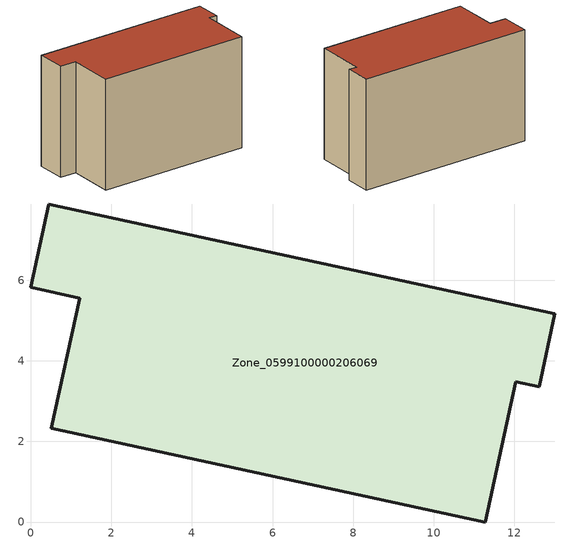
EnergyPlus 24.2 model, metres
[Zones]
Zone_0599100000206069
 floor ground (C_G): 13,5.17 12.61,3.35 12.03,3.48 11.27,0 0.51,2.32 1.22,5.55 0,5.82 0.45,7.89 z0
 wall outside (C_F): 11.27,0 12.03,3.48 12.61,3.35 13,5.17 0.45,7.89 0,5.82 1.22,5.55 0.51,2.32 11.27,0 z0:8
 roof outside (C_R): 13,5.17 0.45,7.89 0,5.82 1.22,5.55 0.51,2.32 11.27,0 12.03,3.48 12.61,3.35 z8
[BUILDING]
Pand.0599100000206069: North Axis=0; Terrain=City; Loads Convergence Tolerance Value=0.04; Temperature Convergence Tolerance Value=0.4; Solar Distribution=FullExterior; Maximum Number of Warmup Days=25; Minimum Number of Warmup Days=1
[Site:Location]
Rotterdam.The.Hague.AP_ZH_NLD Design_Conditions: Latitude=51.96; Longitude=4.45; Time Zone=1; Elevation=-4.5
[SITE:GROUNDTEMPERATURE:BUILDINGSURFACE]
18, 18, 18, 18, 18, 18, 18, 18, 18, 18, 18, 18
[MATERIAL] Thermal Absorptance=0.9; Solar Absorptance=0.7; Visible Absorptance=0.7
Name | Roughness | Thickness | Conductivity | Density | Specific Heat
G.TI.1975-1991 | MediumSmooth | 0.15 | 0.288461 | 540 | 1210
F.TI.1975-1991 | Rough | 0.3 | 0.230769 | 1920 | 840
R.TI.1975-1991 | MediumRough | 0.2 | 0.153846 | 1500 | 1000
[CONSTRUCTION]
C_G: G.TI.1975-1991
C_F: F.TI.1975-1991
C_R: R.TI.1975-1991
[ZONE]
Zone_0599100000206069: Type=1; Multiplier=1; Ceiling Height=Autocalculate; Volume=Autocalculate; Floor Area=autocalculate; Part of Total Floor Area=Yes
[ZONEINFILTRATION:DESIGNFLOWRATE]
Infil_Zone_0599100000206069: Zone or ZoneList or Space or SpaceList=Zone_0599100000206069; Schedule=AlwaysOn; Design Flow Rate Calculation Method=Flow/Area; Flow Rate per Floor Area=0.003; Constant Term Coefficient=1; Temperature Term Coefficient=0; Velocity Term Coefficient=0; Velocity Squared Term Coefficient=0
[HVACTEMPLATE:ZONE:IDEALLOADSAIRSYSTEM]
Zone_0599100000206069: Maximum Heating Supply Air Temperature=50; Minimum Cooling Supply Air Temperature=13; Maximum Heating Supply Air Humidity Ratio=0.0156; Minimum Cooling Supply Air Humidity Ratio=0.0077; Heating Limit=NoLimit; Cooling Limit=NoLimit; Dehumidification Control Type=ConstantSensibleHeatRatio; Cooling Sensible Heat Ratio=0.7; Dehumidification Setpoint=60; Humidification Control Type=None; Humidification Setpoint=30; Outdoor Air Method=None; Outdoor Air Flow Rate per Person=0.00944; Outdoor Air Flow Rate per Zone Floor Area=0; Outdoor Air Flow Rate per Zone=0; Demand Controlled Ventilation Type=None; Outdoor Air Economizer Type=NoEconomizer; Heat Recovery Type=None; Sensible Heat Recovery Effectiveness=0.7; Latent Heat Recovery Effectiveness=0.65
[ZONECONTROL:THERMOSTAT]
ThermostatControl_Zone_0599100000206069: Zone or ZoneList=Zone_0599100000206069; Control Type Schedule=DualSetpointControlType; Control 1=Thermostat_Zone_0599100000206069; Temperature Difference Between Cutout And Setpoint=0
[THERMOSTATSETPOINT:DUALSETPOINT]
Thermostat_Zone_0599100000206069: Heating Setpoint Temperature Schedule=HeatingSetpoint_Zone_0599100000206069; Cooling Setpoint Temperature Schedule=CoolingSetpoint_Zone_0599100000206069
[SCHEDULE:COMPACT]
HeatingSetpoint_Zone_0599100000206069: Through: 12/31, For: AllDays, Until: 24:00, 21
CoolingSetpoint_Zone_0599100000206069: Through: 12/31, For: AllDays, Until: 24:00, 24
DualSetpointControlType: Through: 12/31, For: AllDays, Until: 24:00, 4
AlwaysOn: Through: 12/31, For: AllDays, Until: 24:00, 1
